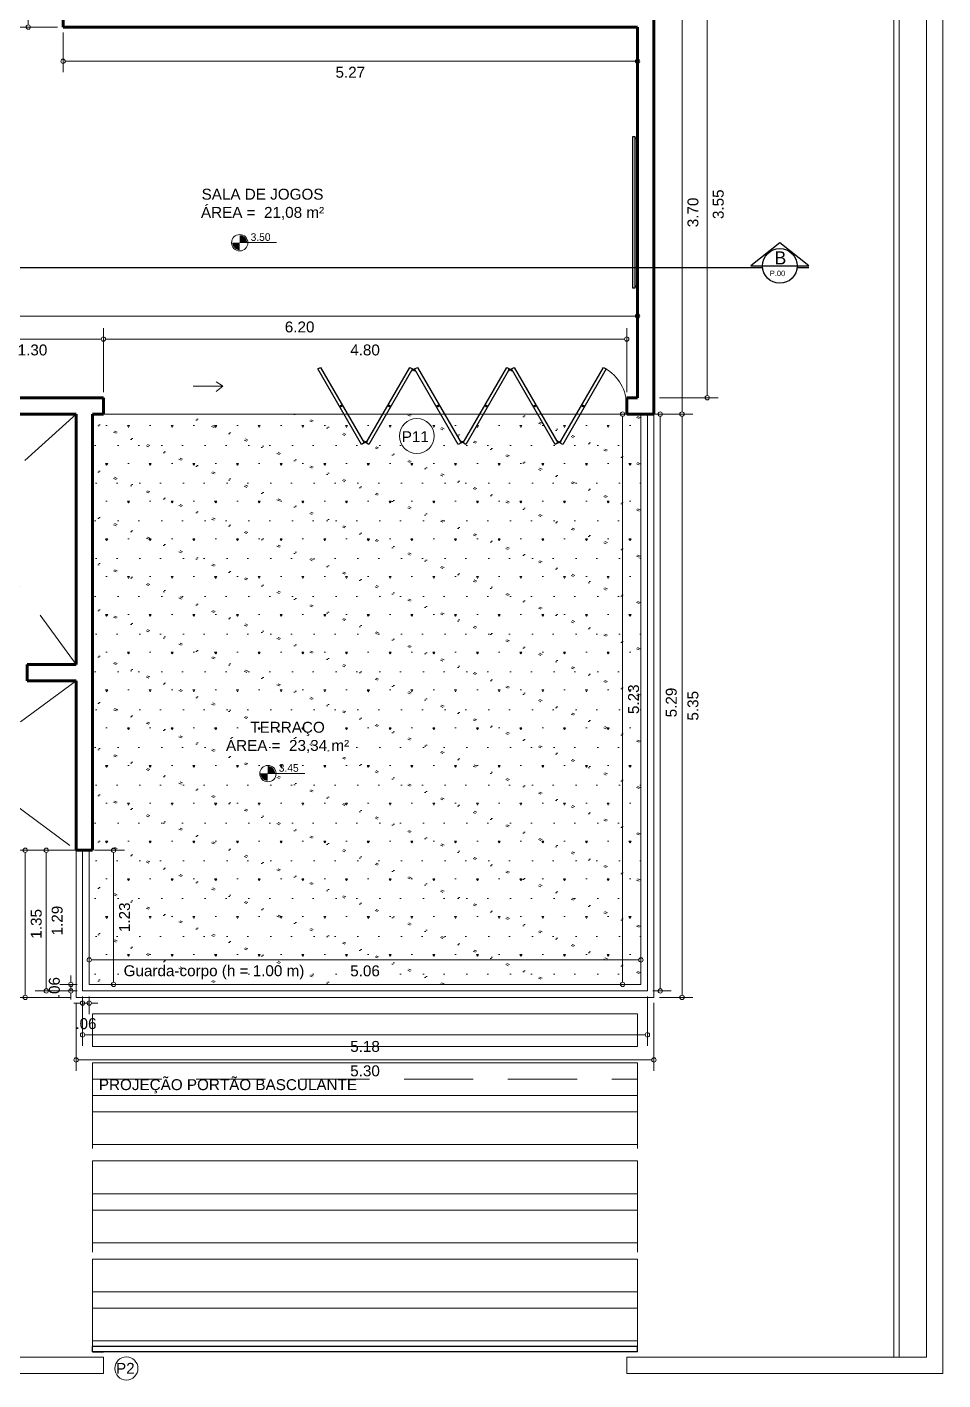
# Model space of a CAD drawing. Header units: millimetres. Extents: x 13 to 97.1, y 11.9 to 71.3.
# Drawn here: x 43.78 to 52.18, y 32.3 to 44.71 of the extents above; entities that cross this region are included whole.
import ezdxf

# ---------------------------------------------------------------- set-up
doc = ezdxf.new("R2010")
doc.units = ezdxf.units.MM
doc.linetypes.add('JIS_02_2.0', pattern=[3, 2, -1])
doc.linetypes.add('TRACEJADA', pattern=[19.05, 12.7, -6.35])
for name, color, linetype, lineweight in [('COTAS', 7, 'Continuous', 13), ('DESNÍVEL', 3, 'Continuous', 15), ('PAREDE CORTADA', 6, 'Continuous', 60), ('PEITORIL', 4, 'Continuous', 15), ('PORTA', 1, 'Continuous', 25), ('PORTAS', 1, 'Continuous', 25), ('PROJEÇÃO', 7, 'TRACEJADA', 15), ('TEXTO AMBIENTE', 7, 'Continuous', 30), ('TEXTO TÍTULO', 7, 'Continuous', 40), ('TRAÇO FINO', 7, 'Continuous', 13)]:
    doc.layers.add(name, color=color, linetype=linetype, lineweight=lineweight)
doc.layers.add('LINHA DE CORTE', color=2, linetype='Continuous')
doc.layers.add('MOBILIAS', color=7, linetype='Continuous')
doc.styles.add('Annotative', font='arial.ttf')
doc.styles.get("Standard").update_dxf_attribs({"font": 'arial.ttf'})
doc.styles.add('STYLE2', font='stylu.ttf', dxfattribs={"height": 0.05})
doc.styles.add('STYLUS', font='stylu.ttf')
doc.dimstyles.new('Cota Projetos Arquitetônicos', dxfattribs={"dimtxt": 0.1, "dimasz": 0.04, "dimexe": 0.1, "dimexo": 0.05, "dimgap": 0.05, "dimtad": 4, "dimzin": 4, "dimdsep": 46, "dimtxsty": 'Standard', "dimblk": 'DOTBLANK', "dimcen": 0.09, "dimclrd": 7, "dimclre": 7, "dimclrt": 7, "dimadec": 0, "dimazin": 0, "dimtfac": 1, "dimtmove": 2, "dimatfit": 3, "dimfxl": 1, "dimtolj": 1, "dimtzin": 0, "dimlwd": 13, "dimlwe": 13, "dimarcsym": 0})
pattern_1 = [(337.5, (0.81888, -1.1106), (-2e-10, -0.424264), [0.025, -0.1498588, 0, -0.1495883]), (337.5, (0.80888, -1.1206), (-2e-10, -0.424264), [0.025, -0.1498588, 0, -0.1495883]), (60, (0.70888, -1.2206), (-0.2, 0.3464102), [0.01875, -0.190625, 0, -0.190625]), (120, (0.70888, -1.2206), (-0.4, 8e-10), [0.01875, -0.190625, 0, -0.190625]), (0, (0.6995, -1.20437), (0.2, 0.3464102), [0.01875, -0.190625, 0, -0.190625])]

# ---------------------------------------------------------------- blocks, each defined once
blk = doc.blocks.new('_DotBlank')
at = {"color": 0, "linetype": 'ByBlock', "lineweight": -2}
blk.add_line((-0.5, 0), (-1, 0), dxfattribs=at)
blk.add_circle((0, 0), 0.5, dxfattribs=at)
blk = doc.blocks.new('*D418')
at = {"layer": 'COTAS', "color": 7, "linetype": 'Continuous', "lineweight": 13, "transparency": 16777216}
for p, q in [((49.579, 44.863), (49.886, 44.863)), ((49.786, 41.203), (49.786, 44.823)), ((49.579, 41.163), (49.886, 41.163))]:
    blk.add_line(p, q, dxfattribs=at)
at = {"layer": 'Defpoints', "color": 0, "transparency": 16777216}
for p in [(49.529, 44.863), (49.786, 44.863), (49.529, 41.163)]:
    blk.add_point(p, dxfattribs=at)
at = {"layer": 'COTAS', "color": 7, "lineweight": 13, "transparency": 16777216, "xscale": 0.04, "yscale": 0.04, "zscale": 0.04}
for p, rotation in [((49.786, 44.863), 90), ((49.786, 41.163), 270)]:
    blk.add_blockref('_DotBlank', p, dxfattribs=dict(at, rotation=rotation))
at = {"layer": 'COTAS', "color": 7, "transparency": 16777216, "insert": (49.887, 43.013), "char_height": 0.1, "attachment_point": 5, "rotation": 90}
blk.add_mtext('\\A1;3.70', dxfattribs=at)
blk = doc.blocks.new('*D419')
at = {"layer": 'COTAS', "color": 7, "linetype": 'Continuous', "lineweight": 13, "transparency": 16777216}
for p, q in [((49.579, 44.863), (50.118, 44.863)), ((50.018, 41.353), (50.018, 44.823)), ((49.579, 41.313), (50.118, 41.313))]:
    blk.add_line(p, q, dxfattribs=at)
at = {"layer": 'Defpoints', "color": 0, "transparency": 16777216}
for p in [(49.529, 44.863), (50.018, 44.863), (49.529, 41.313)]:
    blk.add_point(p, dxfattribs=at)
at = {"layer": 'COTAS', "color": 7, "lineweight": 13, "transparency": 16777216, "xscale": 0.04, "yscale": 0.04, "zscale": 0.04}
for p, rotation in [((50.018, 44.863), 90), ((50.018, 41.313), 270)]:
    blk.add_blockref('_DotBlank', p, dxfattribs=dict(at, rotation=rotation))
at = {"layer": 'COTAS', "color": 7, "transparency": 16777216, "insert": (50.119, 43.088), "char_height": 0.1, "attachment_point": 5, "rotation": 90}
blk.add_mtext('\\A1;3.55', dxfattribs=at)
blk = doc.blocks.new('*D420')
at = {"layer": 'COTAS', "color": 7, "linetype": 'Continuous', "lineweight": 13, "transparency": 16777216}
for p, q in [((49.579, 41.163), (49.886, 41.163)), ((49.786, 35.853), (49.786, 41.123)), ((49.579, 35.813), (49.886, 35.813))]:
    blk.add_line(p, q, dxfattribs=at)
at = {"layer": 'Defpoints', "color": 0, "transparency": 16777216}
for p in [(49.529, 41.163), (49.786, 41.163), (49.529, 35.813)]:
    blk.add_point(p, dxfattribs=at)
at = {"layer": 'COTAS', "color": 7, "lineweight": 13, "transparency": 16777216, "xscale": 0.04, "yscale": 0.04, "zscale": 0.04}
for p, rotation in [((49.786, 41.163), 90), ((49.786, 35.813), 270)]:
    blk.add_blockref('_DotBlank', p, dxfattribs=dict(at, rotation=rotation))
at = {"layer": 'COTAS', "color": 7, "transparency": 16777216, "insert": (49.887, 38.488), "char_height": 0.1, "attachment_point": 5, "rotation": 90}
blk.add_mtext('\\A1;5.35', dxfattribs=at)
blk = doc.blocks.new('*D421')
at = {"layer": 'COTAS', "color": 7, "linetype": 'Continuous', "lineweight": 13, "transparency": 16777216}
for p, q in [((44.109, 44.663), (44.109, 44.299)), ((49.379, 44.663), (49.379, 44.299)), ((44.149, 44.399), (49.339, 44.399))]:
    blk.add_line(p, q, dxfattribs=at)
at = {"layer": 'Defpoints', "color": 0, "transparency": 16777216}
for p in [(44.109, 44.713), (49.379, 44.713), (49.379, 44.399)]:
    blk.add_point(p, dxfattribs=at)
at = {"layer": 'COTAS', "color": 7, "lineweight": 13, "transparency": 16777216, "xscale": 0.04, "yscale": 0.04, "zscale": 0.04, "rotation": 180}
blk.add_blockref('_DotBlank', (44.109, 44.399), dxfattribs=at)
at = {"layer": 'COTAS', "color": 7, "lineweight": 13, "transparency": 16777216, "xscale": 0.04, "yscale": 0.04, "zscale": 0.04}
blk.add_blockref('_DotBlank', (49.379, 44.399), dxfattribs=at)
at = {"layer": 'COTAS', "color": 7, "transparency": 16777216, "insert": (46.744, 44.298), "char_height": 0.1, "attachment_point": 5}
blk.add_mtext('\\A1;5.27', dxfattribs=at)
blk = doc.blocks.new('*D422')
at = {"layer": 'COTAS', "color": 7, "linetype": 'Continuous', "lineweight": 13, "transparency": 16777216}
for p, q in [((44.059, 46.663), (43.69, 46.663)), ((43.79, 44.753), (43.79, 46.623)), ((44.059, 44.713), (43.69, 44.713))]:
    blk.add_line(p, q, dxfattribs=at)
at = {"layer": 'Defpoints', "color": 0, "transparency": 16777216}
for p in [(43.79, 46.663), (44.109, 46.663), (44.109, 44.713)]:
    blk.add_point(p, dxfattribs=at)
at = {"layer": 'COTAS', "color": 7, "lineweight": 13, "transparency": 16777216, "xscale": 0.04, "yscale": 0.04, "zscale": 0.04}
for p, rotation in [((43.79, 46.663), 90), ((43.79, 44.713), 270)]:
    blk.add_blockref('_DotBlank', p, dxfattribs=dict(at, rotation=rotation))
at = {"layer": 'COTAS', "color": 7, "transparency": 16777216, "insert": (43.891, 45.688), "char_height": 0.1, "attachment_point": 5, "rotation": 90}
blk.add_mtext('\\A1;1.95', dxfattribs=at)
blk = doc.blocks.new('*D335')
at = {"layer": 'COTAS', "color": 7, "linetype": 'Continuous', "lineweight": 13, "transparency": 16777216}
for p, q in [((44.479, 41.363), (44.479, 41.952)), ((49.279, 41.363), (49.279, 41.952)), ((44.519, 41.852), (49.239, 41.852))]:
    blk.add_line(p, q, dxfattribs=at)
at = {"layer": 'Defpoints', "color": 0, "transparency": 16777216}
for p in [(49.279, 41.852), (44.479, 41.313), (49.279, 41.313)]:
    blk.add_point(p, dxfattribs=at)
at = {"layer": 'COTAS', "color": 7, "lineweight": 13, "transparency": 16777216, "xscale": 0.04, "yscale": 0.04, "zscale": 0.04, "rotation": 180}
blk.add_blockref('_DotBlank', (44.479, 41.852), dxfattribs=at)
at = {"layer": 'COTAS', "color": 7, "lineweight": 13, "transparency": 16777216, "xscale": 0.04, "yscale": 0.04, "zscale": 0.04}
blk.add_blockref('_DotBlank', (49.279, 41.852), dxfattribs=at)
at = {"layer": 'COTAS', "color": 7, "transparency": 16777216, "insert": (46.879, 41.751), "char_height": 0.1, "attachment_point": 5}
blk.add_mtext('\\A1;4.80', dxfattribs=at)
blk = doc.blocks.new('*D336')
at = {"layer": 'COTAS', "color": 7, "linetype": 'Continuous', "lineweight": 13, "transparency": 16777216}
for p, q in [((43.179, 41.363), (43.179, 41.952)), ((44.479, 41.363), (44.479, 41.952)), ((43.219, 41.852), (44.439, 41.852))]:
    blk.add_line(p, q, dxfattribs=at)
at = {"layer": 'Defpoints', "color": 0, "transparency": 16777216}
for p in [(44.479, 41.852), (43.179, 41.313), (44.479, 41.313)]:
    blk.add_point(p, dxfattribs=at)
at = {"layer": 'COTAS', "color": 7, "lineweight": 13, "transparency": 16777216, "xscale": 0.04, "yscale": 0.04, "zscale": 0.04, "rotation": 180}
blk.add_blockref('_DotBlank', (43.179, 41.852), dxfattribs=at)
at = {"layer": 'COTAS', "color": 7, "lineweight": 13, "transparency": 16777216, "xscale": 0.04, "yscale": 0.04, "zscale": 0.04}
blk.add_blockref('_DotBlank', (44.479, 41.852), dxfattribs=at)
at = {"layer": 'COTAS', "color": 7, "transparency": 16777216, "insert": (43.829, 41.751), "char_height": 0.1, "attachment_point": 5}
blk.add_mtext('\\A1;1.30', dxfattribs=at)
blk = doc.blocks.new('*D337')
at = {"layer": 'COTAS', "color": 7, "linetype": 'Continuous', "lineweight": 13, "transparency": 16777216}
for p, q in [((49.359, 41.163), (49.141, 41.163)), ((49.241, 41.123), (49.241, 35.973)), ((49.359, 35.933), (49.141, 35.933))]:
    blk.add_line(p, q, dxfattribs=at)
at = {"layer": 'Defpoints', "color": 0, "transparency": 16777216}
for p in [(49.409, 41.163), (49.241, 35.933), (49.409, 35.933)]:
    blk.add_point(p, dxfattribs=at)
at = {"layer": 'COTAS', "color": 7, "lineweight": 13, "transparency": 16777216, "xscale": 0.04, "yscale": 0.04, "zscale": 0.04}
for p, rotation in [((49.241, 41.163), 90), ((49.241, 35.933), 270)]:
    blk.add_blockref('_DotBlank', p, dxfattribs=dict(at, rotation=rotation))
at = {"layer": 'COTAS', "color": 7, "transparency": 16777216, "insert": (49.342, 38.548), "char_height": 0.1, "attachment_point": 5, "rotation": 90}
blk.add_mtext('\\A1;5.23', dxfattribs=at)
blk = doc.blocks.new('*D338')
at = {"layer": 'COTAS', "color": 7, "linetype": 'Continuous', "lineweight": 13, "transparency": 16777216}
for p, q in [((44.399, 37.163), (44.673, 37.163)), ((44.573, 35.973), (44.573, 37.123)), ((44.399, 35.933), (44.673, 35.933))]:
    blk.add_line(p, q, dxfattribs=at)
at = {"layer": 'Defpoints', "color": 0, "transparency": 16777216}
for p in [(44.349, 37.163), (44.573, 37.163), (44.349, 35.933)]:
    blk.add_point(p, dxfattribs=at)
at = {"layer": 'COTAS', "color": 7, "lineweight": 13, "transparency": 16777216, "xscale": 0.04, "yscale": 0.04, "zscale": 0.04}
for p, rotation in [((44.573, 37.163), 90), ((44.573, 35.933), 270)]:
    blk.add_blockref('_DotBlank', p, dxfattribs=dict(at, rotation=rotation))
at = {"layer": 'COTAS', "color": 7, "transparency": 16777216, "insert": (44.674, 36.548), "char_height": 0.1, "attachment_point": 5, "rotation": 90}
blk.add_mtext('\\A1;1.23', dxfattribs=at)
blk = doc.blocks.new('*D314')
at = {"layer": 'COTAS', "color": 7, "linetype": 'Continuous', "lineweight": 13, "transparency": 16777216}
for p, q in [((44.349, 35.983), (44.349, 36.257)), ((49.409, 35.983), (49.409, 36.257)), ((44.389, 36.157), (49.369, 36.157))]:
    blk.add_line(p, q, dxfattribs=at)
at = {"layer": 'Defpoints', "color": 0, "transparency": 16777216}
for p in [(49.409, 36.157), (44.349, 35.933), (49.409, 35.933)]:
    blk.add_point(p, dxfattribs=at)
at = {"layer": 'COTAS', "color": 7, "lineweight": 13, "transparency": 16777216, "xscale": 0.04, "yscale": 0.04, "zscale": 0.04, "rotation": 180}
blk.add_blockref('_DotBlank', (44.349, 36.157), dxfattribs=at)
at = {"layer": 'COTAS', "color": 7, "lineweight": 13, "transparency": 16777216, "xscale": 0.04, "yscale": 0.04, "zscale": 0.04}
blk.add_blockref('_DotBlank', (49.409, 36.157), dxfattribs=at)
at = {"layer": 'COTAS', "color": 7, "transparency": 16777216, "insert": (46.879, 36.056), "char_height": 0.1, "attachment_point": 5}
blk.add_mtext('\\A1;5.06', dxfattribs=at)
blk = doc.blocks.new('*D339')
at = {"layer": 'COTAS', "color": 7, "linetype": 'Continuous', "lineweight": 13, "transparency": 16777216}
for p, q in [((43.179, 41.363), (43.179, 42.163)), ((49.379, 41.363), (49.379, 42.163)), ((49.339, 42.063), (43.219, 42.063))]:
    blk.add_line(p, q, dxfattribs=at)
at = {"layer": 'Defpoints', "color": 0, "transparency": 16777216}
for p in [(43.179, 42.063), (43.179, 41.313), (49.379, 41.313)]:
    blk.add_point(p, dxfattribs=at)
at = {"layer": 'COTAS', "color": 7, "lineweight": 13, "transparency": 16777216, "xscale": 0.04, "yscale": 0.04, "zscale": 0.04, "rotation": 180}
blk.add_blockref('_DotBlank', (43.179, 42.063), dxfattribs=at)
at = {"layer": 'COTAS', "color": 7, "lineweight": 13, "transparency": 16777216, "xscale": 0.04, "yscale": 0.04, "zscale": 0.04}
blk.add_blockref('_DotBlank', (49.379, 42.063), dxfattribs=at)
at = {"layer": 'COTAS', "color": 7, "transparency": 16777216, "insert": (46.279, 41.962), "char_height": 0.1, "attachment_point": 5}
blk.add_mtext('\\A1;6.20', dxfattribs=at)
blk = doc.blocks.new('*D357')
at = {"layer": 'Defpoints', "color": 0, "transparency": 16777216}
for p in [(49.469, 41.163), (49.587, 41.163), (49.469, 35.873)]:
    blk.add_point(p, dxfattribs=at)
at = {"layer": 'TEXTO TÍTULO', "color": 7, "linetype": 'Continuous', "lineweight": 13, "transparency": 16777216}
for p, q in [((49.519, 41.163), (49.687, 41.163)), ((49.587, 35.913), (49.587, 41.123)), ((49.519, 35.873), (49.687, 35.873))]:
    blk.add_line(p, q, dxfattribs=at)
at = {"layer": 'TEXTO TÍTULO', "color": 7, "lineweight": 13, "transparency": 16777216, "xscale": 0.04, "yscale": 0.04, "zscale": 0.04}
for p, rotation in [((49.587, 41.163), 90), ((49.587, 35.873), 270)]:
    blk.add_blockref('_DotBlank', p, dxfattribs=dict(at, rotation=rotation))
at = {"layer": 'TEXTO TÍTULO', "color": 7, "transparency": 16777216, "insert": (49.688, 38.518), "char_height": 0.1, "attachment_point": 5, "rotation": 90}
blk.add_mtext('\\A1;5.29', dxfattribs=at)
blk = doc.blocks.new('*D358')
at = {"layer": 'Defpoints', "color": 0, "transparency": 16777216}
for p in [(44.181, 35.873), (44.289, 35.933), (44.289, 35.873)]:
    blk.add_point(p, dxfattribs=at)
at = {"layer": 'TEXTO TÍTULO', "color": 7, "linetype": 'Continuous', "lineweight": 13, "transparency": 16777216}
for p, q in [((44.181, 35.973), (44.181, 36.013)), ((44.239, 35.933), (44.081, 35.933)), ((44.239, 35.873), (44.081, 35.873)), ((44.181, 35.933), (44.181, 35.873)), ((44.181, 35.833), (44.181, 35.793))]:
    blk.add_line(p, q, dxfattribs=at)
at = {"layer": 'TEXTO TÍTULO', "color": 7, "lineweight": 13, "transparency": 16777216, "xscale": 0.04, "yscale": 0.04, "zscale": 0.04}
for p, rotation in [((44.181, 35.933), 270), ((44.181, 35.873), 90)]:
    blk.add_blockref('_DotBlank', p, dxfattribs=dict(at, rotation=rotation))
at = {"layer": 'TEXTO TÍTULO', "color": 7, "transparency": 16777216, "insert": (44.03, 35.903), "char_height": 0.1, "attachment_point": 5, "rotation": 90}
blk.add_mtext('\\A1;.06', dxfattribs=at)
blk = doc.blocks.new('*D359')
at = {"layer": 'Defpoints', "color": 0, "transparency": 16777216}
for p in [(44.289, 35.873), (44.349, 35.873), (44.289, 35.761)]:
    blk.add_point(p, dxfattribs=at)
at = {"layer": 'TEXTO TÍTULO', "color": 7, "linetype": 'Continuous', "lineweight": 13, "transparency": 16777216}
for p, q in [((44.249, 35.761), (44.209, 35.761)), ((44.289, 35.823), (44.289, 35.661)), ((44.349, 35.761), (44.289, 35.761)), ((44.349, 35.823), (44.349, 35.661)), ((44.389, 35.761), (44.429, 35.761))]:
    blk.add_line(p, q, dxfattribs=at)
at = {"layer": 'TEXTO TÍTULO', "color": 7, "lineweight": 13, "transparency": 16777216, "xscale": 0.04, "yscale": 0.04, "zscale": 0.04}
blk.add_blockref('_DotBlank', (44.289, 35.761), dxfattribs=at)
at = {"layer": 'TEXTO TÍTULO', "color": 7, "lineweight": 13, "transparency": 16777216, "xscale": 0.04, "yscale": 0.04, "zscale": 0.04, "rotation": 180}
blk.add_blockref('_DotBlank', (44.349, 35.761), dxfattribs=at)
at = {"layer": 'TEXTO TÍTULO', "color": 7, "transparency": 16777216, "insert": (44.319, 35.572), "char_height": 0.1, "attachment_point": 5}
blk.add_mtext('\\A1;.06', dxfattribs=at)
blk = doc.blocks.new('*D360')
at = {"layer": 'Defpoints', "color": 0, "transparency": 16777216}
for p in [(43.955, 37.163), (44.289, 37.163), (44.289, 35.873)]:
    blk.add_point(p, dxfattribs=at)
at = {"layer": 'TEXTO TÍTULO', "color": 7, "linetype": 'Continuous', "lineweight": 13, "transparency": 16777216}
for p, q in [((44.239, 37.163), (43.855, 37.163)), ((43.955, 35.913), (43.955, 37.123)), ((44.239, 35.873), (43.855, 35.873))]:
    blk.add_line(p, q, dxfattribs=at)
at = {"layer": 'TEXTO TÍTULO', "color": 7, "lineweight": 13, "transparency": 16777216, "xscale": 0.04, "yscale": 0.04, "zscale": 0.04}
for p, rotation in [((43.955, 37.163), 90), ((43.955, 35.873), 270)]:
    blk.add_blockref('_DotBlank', p, dxfattribs=dict(at, rotation=rotation))
at = {"layer": 'TEXTO TÍTULO', "color": 7, "transparency": 16777216, "insert": (44.056, 36.518), "char_height": 0.1, "attachment_point": 5, "rotation": 90}
blk.add_mtext('\\A1;1.29', dxfattribs=at)
blk = doc.blocks.new('*D361')
at = {"layer": 'Defpoints', "color": 0, "transparency": 16777216}
for p in [(44.229, 37.163), (43.763, 35.813), (44.229, 35.813)]:
    blk.add_point(p, dxfattribs=at)
at = {"layer": 'TEXTO TÍTULO', "color": 7, "linetype": 'Continuous', "lineweight": 13, "transparency": 16777216}
for p, q in [((44.179, 37.163), (43.663, 37.163)), ((43.763, 37.123), (43.763, 35.853)), ((44.179, 35.813), (43.663, 35.813))]:
    blk.add_line(p, q, dxfattribs=at)
at = {"layer": 'TEXTO TÍTULO', "color": 7, "lineweight": 13, "transparency": 16777216, "xscale": 0.04, "yscale": 0.04, "zscale": 0.04}
for p, rotation in [((43.763, 37.163), 90), ((43.763, 35.813), 270)]:
    blk.add_blockref('_DotBlank', p, dxfattribs=dict(at, rotation=rotation))
at = {"layer": 'TEXTO TÍTULO', "color": 7, "transparency": 16777216, "insert": (43.864, 36.488), "char_height": 0.1, "attachment_point": 5, "rotation": 90}
blk.add_mtext('\\A1;1.35', dxfattribs=at)
blk = doc.blocks.new('*D362')
at = {"layer": 'Defpoints', "color": 0, "transparency": 16777216}
for p in [(44.289, 35.873), (49.469, 35.873), (49.469, 35.47)]:
    blk.add_point(p, dxfattribs=at)
at = {"layer": 'TEXTO TÍTULO', "color": 7, "linetype": 'Continuous', "lineweight": 13, "transparency": 16777216}
for p, q in [((44.289, 35.823), (44.289, 35.37)), ((49.469, 35.823), (49.469, 35.37)), ((44.329, 35.47), (49.429, 35.47))]:
    blk.add_line(p, q, dxfattribs=at)
at = {"layer": 'TEXTO TÍTULO', "color": 7, "lineweight": 13, "transparency": 16777216, "xscale": 0.04, "yscale": 0.04, "zscale": 0.04, "rotation": 180}
blk.add_blockref('_DotBlank', (44.289, 35.47), dxfattribs=at)
at = {"layer": 'TEXTO TÍTULO', "color": 7, "lineweight": 13, "transparency": 16777216, "xscale": 0.04, "yscale": 0.04, "zscale": 0.04}
blk.add_blockref('_DotBlank', (49.469, 35.47), dxfattribs=at)
at = {"layer": 'TEXTO TÍTULO', "color": 7, "transparency": 16777216, "insert": (46.879, 35.363), "char_height": 0.1, "attachment_point": 5}
blk.add_mtext('\\A1;5.18', dxfattribs=at)
blk = doc.blocks.new('*D363')
at = {"layer": 'Defpoints', "color": 0, "transparency": 16777216}
for p in [(44.229, 35.813), (49.529, 35.813), (49.529, 35.24)]:
    blk.add_point(p, dxfattribs=at)
at = {"layer": 'TEXTO TÍTULO', "color": 7, "linetype": 'Continuous', "lineweight": 13, "transparency": 16777216}
for p, q in [((44.229, 35.763), (44.229, 35.14)), ((49.529, 35.763), (49.529, 35.14)), ((44.269, 35.24), (49.489, 35.24))]:
    blk.add_line(p, q, dxfattribs=at)
at = {"layer": 'TEXTO TÍTULO', "color": 7, "lineweight": 13, "transparency": 16777216, "xscale": 0.04, "yscale": 0.04, "zscale": 0.04, "rotation": 180}
blk.add_blockref('_DotBlank', (44.229, 35.24), dxfattribs=at)
at = {"layer": 'TEXTO TÍTULO', "color": 7, "lineweight": 13, "transparency": 16777216, "xscale": 0.04, "yscale": 0.04, "zscale": 0.04}
blk.add_blockref('_DotBlank', (49.529, 35.24), dxfattribs=at)
at = {"layer": 'TEXTO TÍTULO', "color": 7, "transparency": 16777216, "insert": (46.879, 35.139), "char_height": 0.1, "attachment_point": 5}
blk.add_mtext('\\A1;5.30', dxfattribs=at)

msp = doc.modelspace()

# ---------------------------------------------------------------- hatches: boundary and pattern name
at = {"layer": 'COTAS'}
h = msp.add_hatch(color=256, dxfattribs=at)
h.paths.add_polyline_path([(45.729, 42.804), (45.729, 42.736), (45.797, 42.736, 0.414214)])
h.paths.add_polyline_path([(45.729, 42.736), (45.662, 42.736, 0.414214), (45.729, 42.668)])
h = msp.add_hatch(dxfattribs=at)
h.set_pattern_fill('031', color=256, scale=0.1, pattern_type=2)
h.set_pattern_definition(pattern_1)
h.paths.add_polyline_path([(49.409, 41.163), (49.279, 41.163), (48.853, 41.163), (48.692, 40.884), (48.657, 40.905), (48.655, 40.903), (48.622, 40.884), (48.461, 41.163), (47.965, 41.163), (47.804, 40.884), (47.769, 40.905), (47.766, 40.903), (47.76, 40.899), (47.734, 40.884), (47.573, 41.163), (47.077, 41.163), (46.915, 40.884), (46.88, 40.905), (46.878, 40.903), (46.871, 40.899), (46.845, 40.884), (46.684, 41.163), (44.479, 41.163), (44.379, 41.163), (44.379, 38.718), (44.379, 37.163), (44.349, 37.163), (44.349, 35.933), (44.379, 35.933), (49.379, 35.933), (49.409, 35.933)])
h.paths.add_polyline_path([(45.912, 37.866, -1), (46.063, 37.866, -1)], flags=16)
h.paths.add_polyline_path([(47.194, 40.962, -1), (47.514, 40.962, -1)], flags=16)
h.paths.add_polyline_path([(49.446, 38.388), (49.446, 38.709), (49.24, 38.709), (49.24, 38.388)], flags=9)
h.paths.add_polyline_path([(44.778, 36.383), (44.778, 36.705), (44.571, 36.705), (44.571, 36.383)], flags=24)
h.paths.add_polyline_path([(46.719, 35.952), (47.04, 35.952), (47.04, 36.158), (46.719, 36.158)], flags=24)
h.paths.add_polyline_path([(44.601, 35.952), (46.348, 35.952), (46.348, 36.158), (44.601, 36.158)], flags=24)
h.paths.add_polyline_path([(46.069, 37.862), (46.349, 37.862), (46.349, 37.972), (46.069, 37.972)], flags=24)
h.paths.add_polyline_path([(45.579, 37.992), (46.759, 37.992), (46.759, 38.39), (45.579, 38.39)], flags=24)
h.paths.add_polyline_path([(47.216, 40.852), (47.514, 40.852), (47.514, 41.058), (47.216, 41.058)], flags=24)
h = msp.add_hatch(dxfattribs=at)
h.set_pattern_fill('031', color=256, scale=0.1, pattern_type=2)
h.set_pattern_definition(pattern_1)
h.paths.add_polyline_path([(47.042, 41.163), (46.719, 41.163), (46.864, 40.912), (46.87, 40.916), (46.874, 40.91), (46.877, 40.911), (46.88, 40.905), (46.884, 40.911), (46.89, 40.916), (46.897, 40.912)], flags=17)
h = msp.add_hatch(dxfattribs=at)
h.set_pattern_fill('031', color=256, scale=0.1, pattern_type=2)
h.set_pattern_definition(pattern_1)
h.paths.add_polyline_path([(47.93, 41.163), (47.607, 41.163), (47.752, 40.912), (47.759, 40.916), (47.762, 40.91), (47.765, 40.911), (47.769, 40.905), (47.773, 40.911), (47.779, 40.916), (47.785, 40.912)], flags=17)
h = msp.add_hatch(dxfattribs=at)
h.set_pattern_fill('031', color=256, scale=0.1, pattern_type=2)
h.set_pattern_definition(pattern_1)
h.paths.add_polyline_path([(48.819, 41.163), (48.496, 41.163), (48.641, 40.912), (48.647, 40.916), (48.651, 40.91), (48.653, 40.911), (48.657, 40.905), (48.661, 40.911), (48.667, 40.916), (48.674, 40.912)], flags=17)
h = msp.add_hatch(color=256, dxfattribs=at)
h.paths.add_polyline_path([(45.987, 37.935), (45.987, 37.867), (46.054, 37.867, 0.414214)])
h.paths.add_polyline_path([(45.987, 37.867), (45.919, 37.867, 0.414214), (45.987, 37.8)])

# ---------------------------------------------------------------- linework, layer by layer
at = {"layer": 'COTAS', "ltscale": 0.06}
for p, q in [((45.73, 42.736), (46.068, 42.736)), ((45.988, 37.867), (46.326, 37.867))]:
    msp.add_line(p, q, dxfattribs=at)
at = {"layer": 'COTAS'}
msp.add_line((44.479, 32.363), (43.679, 32.363), dxfattribs=at)
at = {"layer": 'COTAS', "ltscale": 0.06}
for centre in [(45.73, 42.735), (45.988, 37.866)]:
    msp.add_circle(centre, 0.0751, dxfattribs=at)
at = {"layer": 'COTAS'}
for centre, radius in [((47.354, 40.962), 0.16), ((44.69, 32.41), 0.106)]:
    msp.add_circle(centre, radius, dxfattribs=at)
at = {"layer": 'DESNÍVEL'}
for p, q in [((44.479, 41.163), (49.279, 41.163)), ((42.129, 37.163), (44.229, 37.163))]:
    msp.add_line(p, q, dxfattribs=at)
at = {"layer": 'LINHA DE CORTE'}
for p, q in [((50.683, 42.733), (50.418, 42.522)), ((50.948, 42.522), (50.683, 42.733)), ((38.447, 42.508), (50.315, 42.508)), ((50.315, 42.508), (50.525, 42.508)), ((50.418, 42.522), (50.841, 42.522)), ((50.841, 42.522), (50.948, 42.522)), ((50.841, 42.508), (50.948, 42.508))]:
    msp.add_line(p, q, dxfattribs=at)
msp.add_circle((50.683, 42.522), 0.159, dxfattribs=at)
at = {"layer": 'MOBILIAS'}
for p, q in [((49.336, 42.317), (49.336, 43.71)), ((49.336, 43.71), (49.353, 43.71)), ((49.353, 43.71), (49.353, 42.317)), ((49.357, 42.329), (49.357, 43.697)), ((49.357, 43.697), (49.362, 43.694)), ((49.362, 43.694), (49.365, 43.689)), ((49.365, 43.689), (49.368, 43.684)), ((49.368, 43.684), (49.371, 43.678)), ((49.371, 43.678), (49.374, 43.668)), ((49.374, 43.668), (49.377, 43.661)), ((49.377, 43.661), (49.378, 43.651)), ((49.378, 43.651), (49.379, 43.645)), ((49.379, 43.645), (49.379, 42.381)), ((49.353, 42.317), (49.336, 42.317)), ((49.357, 42.329), (49.362, 42.333)), ((49.362, 42.333), (49.365, 42.337)), ((49.365, 42.337), (49.368, 42.343)), ((49.368, 42.343), (49.371, 42.349)), ((49.371, 42.349), (49.374, 42.359)), ((49.374, 42.359), (49.377, 42.365)), ((49.377, 42.365), (49.378, 42.375)), ((49.378, 42.375), (49.379, 42.381))]:
    msp.add_line(p, q, dxfattribs=at)
for centre, start, end in [((49.355, 43.697), 0, 180), ((49.355, 42.329), 180, 0)]:
    msp.add_arc(centre, 0.00204, start, end, dxfattribs=at)
at = {"layer": 'PAREDE CORTADA'}
for p, q in [((49.529, 41.163), (49.529, 44.863)), ((44.109, 44.713), (49.379, 44.713)), ((49.379, 41.313), (49.379, 44.713)), ((44.229, 41.313), (43.179, 41.313)), ((44.229, 41.313), (44.379, 41.313)), ((44.229, 41.313), (44.379, 41.313)), ((44.379, 41.313), (44.479, 41.313)), ((44.479, 41.313), (44.479, 41.163)), ((49.279, 41.313), (49.279, 41.163)), ((49.279, 41.313), (49.379, 41.313)), ((44.229, 41.163), (43.029, 41.163)), ((44.229, 38.868), (44.229, 41.163)), ((44.379, 41.163), (44.379, 38.718)), ((44.379, 41.163), (44.479, 41.163)), ((49.529, 41.163), (49.279, 41.163)), ((49.379, 41.163), (49.529, 41.163)), ((43.779, 38.868), (44.229, 38.868)), ((43.779, 38.868), (43.779, 38.718)), ((43.779, 38.718), (44.229, 38.718)), ((44.229, 37.313), (44.229, 38.718)), ((44.229, 37.163), (44.229, 38.718)), ((44.379, 38.718), (44.379, 37.163)), ((44.229, 37.163), (44.379, 37.163))]:
    msp.add_line(p, q, dxfattribs=at)
msp.add_lwpolyline([(44.109, 46.663), (44.109, 44.713)], dxfattribs=at)
at = {"layer": 'PEITORIL'}
for p, q in [((49.409, 35.933), (49.409, 41.163)), ((49.469, 35.873), (49.469, 41.163)), ((44.289, 35.873), (44.289, 37.163)), ((44.349, 35.933), (44.349, 37.163)), ((44.289, 35.873), (44.379, 35.873)), ((44.349, 35.933), (44.379, 35.933)), ((44.379, 35.933), (49.379, 35.933)), ((44.379, 35.873), (49.379, 35.873)), ((49.379, 35.933), (49.409, 35.933)), ((49.379, 35.873), (49.469, 35.873))]:
    msp.add_line(p, q, dxfattribs=at)
at = {"layer": 'PORTA', "color": 1}
for p, q in [((49.379, 32.613), (44.379, 32.613)), ((44.379, 32.563), (44.379, 32.613)), ((44.379, 32.563), (44.479, 32.563)), ((49.379, 32.563), (44.379, 32.563)), ((49.379, 32.563), (49.379, 32.613))]:
    msp.add_line(p, q, dxfattribs=at)
at = {"layer": 'PORTAS'}
for p, q in [((46.651, 41.238), (46.666, 41.238)), ((46.658, 41.246), (46.658, 41.231)), ((47.095, 41.238), (47.11, 41.238)), ((47.102, 41.246), (47.102, 41.231)), ((47.539, 41.238), (47.554, 41.238)), ((47.547, 41.246), (47.547, 41.231)), ((47.983, 41.238), (47.998, 41.238)), ((47.991, 41.246), (47.991, 41.231)), ((48.428, 41.238), (48.443, 41.238)), ((48.435, 41.246), (48.435, 41.231)), ((48.872, 41.238), (48.887, 41.238)), ((48.879, 41.246), (48.879, 41.231))]:
    msp.add_line(p, q, dxfattribs=at)
for points in [[(46.471, 41.592), (46.871, 40.899), (46.845, 40.884), (46.445, 41.577)], [(47.315, 41.577), (46.915, 40.884), (46.889, 40.899), (47.289, 41.592)], [(47.308, 41.564), (47.315, 41.577), (47.322, 41.573), (47.314, 41.56)], [(47.322, 41.573), (47.318, 41.567), (47.321, 41.565), (47.325, 41.572)], [(47.327, 41.573), (47.331, 41.567), (47.328, 41.565), (47.325, 41.572)], [(47.341, 41.564), (47.334, 41.577), (47.327, 41.573), (47.335, 41.56)], [(47.36, 41.592), (47.76, 40.899), (47.734, 40.884), (47.334, 41.577)], [(48.204, 41.577), (47.804, 40.884), (47.778, 40.899), (48.178, 41.592)], [(48.196, 41.564), (48.204, 41.577), (48.21, 41.573), (48.203, 41.56)], [(48.21, 41.573), (48.207, 41.567), (48.209, 41.565), (48.213, 41.572)], [(48.216, 41.573), (48.219, 41.567), (48.217, 41.565), (48.213, 41.572)], [(48.23, 41.564), (48.222, 41.577), (48.216, 41.573), (48.223, 41.56)], [(48.248, 41.592), (48.648, 40.899), (48.622, 40.884), (48.222, 41.577)], [(48.666, 40.899), (49.066, 41.592), (49.092, 41.577), (48.692, 40.884)], [(46.864, 40.912), (46.871, 40.899), (46.878, 40.903), (46.87, 40.916)], [(46.878, 40.903), (46.874, 40.91), (46.877, 40.911), (46.88, 40.905)], [(46.883, 40.903), (46.887, 40.91), (46.884, 40.911), (46.88, 40.905)], [(46.897, 40.912), (46.889, 40.899), (46.883, 40.903), (46.89, 40.916)], [(47.752, 40.912), (47.76, 40.899), (47.766, 40.903), (47.759, 40.916)], [(47.766, 40.903), (47.762, 40.91), (47.765, 40.911), (47.769, 40.905)], [(47.771, 40.903), (47.775, 40.91), (47.773, 40.911), (47.769, 40.905)], [(47.785, 40.912), (47.778, 40.899), (47.771, 40.903), (47.779, 40.916)], [(48.641, 40.912), (48.648, 40.899), (48.655, 40.903), (48.647, 40.916)], [(48.655, 40.903), (48.651, 40.91), (48.653, 40.911), (48.657, 40.905)], [(48.66, 40.903), (48.663, 40.91), (48.661, 40.911), (48.657, 40.905)], [(48.674, 40.912), (48.666, 40.899), (48.66, 40.903), (48.667, 40.916)]]:
    msp.add_lwpolyline(points, close=True, dxfattribs=at)
for centre in [(46.658, 41.238), (47.102, 41.238), (47.547, 41.238), (47.991, 41.238), (48.435, 41.238), (48.879, 41.238)]:
    msp.add_circle(centre, 0.0075, dxfattribs=at)
at = {"layer": 'PROJEÇÃO', "ltscale": 0.05}
for p, q in [((39.979, 44.713), (44.229, 38.868)), ((44.229, 41.163), (39.979, 37.313)), ((44.229, 38.718), (42.129, 37.163)), ((42.129, 38.718), (44.229, 37.163)), ((44.379, 35.063), (44.379, 32.563)), ((44.379, 35.063), (49.379, 35.063)), ((49.379, 35.063), (49.379, 32.563))]:
    msp.add_line(p, q, dxfattribs=at)
at = {"layer": 'PROJEÇÃO'}
msp.add_arc((48.879, 41.238), 0.4, 0, 60, dxfattribs=at)
at = {"layer": 'TRAÇO FINO'}
for p, q in [((52.179, 32.363), (52.179, 52.363)), ((52.029, 32.513), (52.029, 52.213)), ((51.729, 32.513), (51.729, 51.913)), ((51.779, 32.513), (51.779, 51.963)), ((49.529, 35.813), (49.529, 41.163)), ((44.229, 35.813), (44.229, 37.163)), ((44.229, 35.813), (44.379, 35.813)), ((44.379, 35.813), (49.379, 35.813)), ((49.379, 35.813), (49.529, 35.813)), ((44.379, 35.663), (49.379, 35.663)), ((44.379, 35.663), (44.379, 35.363)), ((49.379, 35.663), (49.379, 35.363)), ((44.379, 35.363), (49.379, 35.363)), ((44.379, 35.213), (49.379, 35.213)), ((44.379, 35.213), (44.379, 34.913)), ((49.379, 35.213), (49.379, 34.913)), ((44.379, 34.913), (49.379, 34.913)), ((44.379, 34.763), (49.379, 34.763)), ((44.379, 34.763), (44.379, 34.463)), ((49.379, 34.763), (49.379, 34.463)), ((44.379, 34.463), (49.379, 34.463)), ((44.379, 34.313), (49.379, 34.313)), ((44.379, 34.313), (44.379, 34.013)), ((49.379, 34.313), (49.379, 34.013)), ((44.379, 34.013), (49.379, 34.013)), ((44.379, 33.863), (49.379, 33.863)), ((44.379, 33.863), (44.379, 33.563)), ((49.379, 33.863), (49.379, 33.563)), ((44.379, 33.563), (49.379, 33.563)), ((44.379, 33.413), (49.379, 33.413)), ((44.379, 33.413), (44.379, 33.113)), ((49.379, 33.413), (49.379, 33.113)), ((44.379, 33.113), (49.379, 33.113)), ((44.379, 32.963), (49.379, 32.963)), ((44.379, 32.963), (44.379, 32.663)), ((49.379, 32.963), (49.379, 32.663)), ((44.379, 32.663), (49.379, 32.663)), ((43.679, 32.513), (44.479, 32.513)), ((44.479, 32.513), (44.479, 32.363)), ((49.279, 32.513), (52.029, 32.513)), ((49.279, 32.513), (49.279, 32.363)), ((43.684, 32.363), (44.479, 32.363)), ((49.279, 32.363), (52.179, 32.363))]:
    msp.add_line(p, q, dxfattribs=at)
at = {"layer": 'TRAÇO FINO', "ltscale": 0.06}
for p, q in [((45.573, 41.422), (45.515, 41.46)), ((45.571, 41.421), (45.304, 41.421)), ((45.304, 41.421), (45.574, 41.421)), ((45.574, 41.421), (45.513, 41.371))]:
    msp.add_line(p, q, dxfattribs=at)

# ---------------------------------------------------------------- texts
at = {"layer": 'COTAS', "style": 'STYLUS'}
for s, p in [('3.50', (45.83, 42.752)), ('3.45', (46.088, 37.883))]:
    msp.add_text(s, height=0.07, dxfattribs=at).set_placement(p)
at = {"layer": 'COTAS', "char_height": 0.1, "attachment_point": 9}
for s, insert in [('P11', (47.464, 40.906)), ('P2', (44.766, 32.361))]:
    msp.add_mtext_dynamic_manual_height_columns(s, width=0.21861, gutter_width=0.75, heights=[0], dxfattribs=dict(at, insert=insert))
at = {"layer": 'COTAS', "insert": (44.626, 36.108), "char_height": 0.1, "attachment_point": 1, "style": 'Annotative'}
msp.add_mtext_dynamic_manual_height_columns(' Guarda-corpo (h = 1.00 m)', width=1.70257, gutter_width=0.9, heights=[0], dxfattribs=at)
at = {"layer": 'LINHA DE CORTE', "style": 'STYLE2'}
for s, height, p in [('B', 0.12, (50.635, 42.536)), ('P.00', 0.05, (50.591, 42.429))]:
    msp.add_text(s, height=height, dxfattribs=at).set_placement(p)
at = {"layer": 'TEXTO AMBIENTE', "char_height": 0.1, "attachment_point": 1}
for s, width, heights, insert in [('\\pxqc;SALA DE JOGOS\\PÁREA =  21,08 m²', 1.24192, [0.366], (45.318, 43.23)), ('\\pxqc;TERRAÇO\\PÁREA =  23,34 m²', 1.31663, [0.343], (45.51, 38.341))]:
    msp.add_mtext_dynamic_manual_height_columns(s, width=width, gutter_width=12.5, heights=heights, dxfattribs=dict(at, insert=insert))
at = {"layer": 'TEXTO AMBIENTE', "linetype": 'JIS_02_2.0', "insert": (44.438, 35.063), "char_height": 0.1, "attachment_point": 1}
msp.add_mtext_dynamic_manual_height_columns('PROJEÇÃO PORTÃO BASCULANTE', width=2.96035, gutter_width=12.5, heights=[0], dxfattribs=at)

# ---------------------------------------------------------------- dimensions: what is measured, and where the dimension line sits
at = {"layer": 'COTAS'}
for base, p1, p2, picture, middle in [((43.79, 46.663), (44.109, 44.713), (44.109, 46.663), '*D422', (43.891, 45.688)), ((49.786, 44.863), (49.529, 41.163), (49.529, 44.863), '*D418', (49.887, 43.013)), ((50.018, 44.863), (49.529, 41.313), (49.529, 44.863), '*D419', (50.119, 43.088)), ((49.241, 35.933), (49.409, 41.163), (49.409, 35.933), '*D337', (49.342, 38.548)), ((49.786, 41.163), (49.529, 35.813), (49.529, 41.163), '*D420', (49.887, 38.488)), ((44.573, 37.163), (44.349, 35.933), (44.349, 37.163), '*D338', (44.674, 36.548))]:
    dim = msp.add_linear_dim(base=base, p1=p1, p2=p2, angle=90, dimstyle='Cota Projetos Arquitetônicos', dxfattribs=at)
    dim.commit()
    dim.dimension.update_dxf_attribs({"geometry": picture, "text_midpoint": middle})
for base, p1, p2, picture, middle in [((49.379, 44.399), (44.109, 44.713), (49.379, 44.713), '*D421', (46.744, 44.298)), ((43.179, 42.063), (49.379, 41.313), (43.179, 41.313), '*D339', (46.279, 41.962)), ((49.279, 41.852), (44.479, 41.313), (49.279, 41.313), '*D335', (46.879, 41.751)), ((49.409, 36.157), (44.349, 35.933), (49.409, 35.933), '*D314', (46.879, 36.056))]:
    dim = msp.add_linear_dim(base=base, p1=p1, p2=p2, dimstyle='Cota Projetos Arquitetônicos', dxfattribs=at)
    dim.commit()
    dim.dimension.update_dxf_attribs({"geometry": picture, "text_midpoint": middle})
dim = msp.add_aligned_dim(p1=(43.179, 41.313), p2=(44.479, 41.313), distance=0.539, dimstyle='Cota Projetos Arquitetônicos', dxfattribs=at)
dim.commit()
dim.dimension.update_dxf_attribs({"geometry": '*D336', "text_midpoint": (43.829, 41.751)})
at = {"layer": 'TEXTO TÍTULO'}
for base, p1, p2, picture, middle in [((49.587, 41.163), (49.469, 35.873), (49.469, 41.163), '*D357', (49.688, 38.518)), ((43.955, 37.163), (44.289, 35.873), (44.289, 37.163), '*D360', (44.056, 36.518))]:
    dim = msp.add_linear_dim(base=base, p1=p1, p2=p2, angle=90, dimstyle='Cota Projetos Arquitetônicos', dxfattribs=at)
    dim.commit()
    dim.dimension.update_dxf_attribs({"geometry": picture, "text_midpoint": middle})
dim = msp.add_aligned_dim(p1=(44.229, 37.163), p2=(44.229, 35.813), distance=-0.466, dimstyle='Cota Projetos Arquitetônicos', dxfattribs=at)
dim.commit()
dim.dimension.update_dxf_attribs({"geometry": '*D361', "text_midpoint": (43.864, 36.488)})
dim = msp.add_linear_dim(base=(44.181, 35.873), p1=(44.289, 35.933), p2=(44.289, 35.873), angle=90, dimstyle='Cota Projetos Arquitetônicos', dxfattribs=at)
dim.commit()
dim.dimension.update_dxf_attribs({"geometry": '*D358', "text_midpoint": (44.03, 35.903), "dimtype": 160})
for base, p1, p2, picture, middle in [((44.289, 35.761), (44.349, 35.873), (44.289, 35.873), '*D359', (44.319, 35.572)), ((49.469, 35.47), (44.289, 35.873), (49.469, 35.873), '*D362', (46.879, 35.363))]:
    dim = msp.add_linear_dim(base=base, p1=p1, p2=p2, dimstyle='Cota Projetos Arquitetônicos', dxfattribs=at)
    dim.commit()
    dim.dimension.update_dxf_attribs({"geometry": picture, "text_midpoint": middle, "dimtype": 160})
dim = msp.add_linear_dim(base=(49.529, 35.24), p1=(44.229, 35.813), p2=(49.529, 35.813), dimstyle='Cota Projetos Arquitetônicos', dxfattribs=at)
dim.commit()
dim.dimension.update_dxf_attribs({"geometry": '*D363', "text_midpoint": (46.879, 35.139)})

doc.saveas('drawing.dxf')
